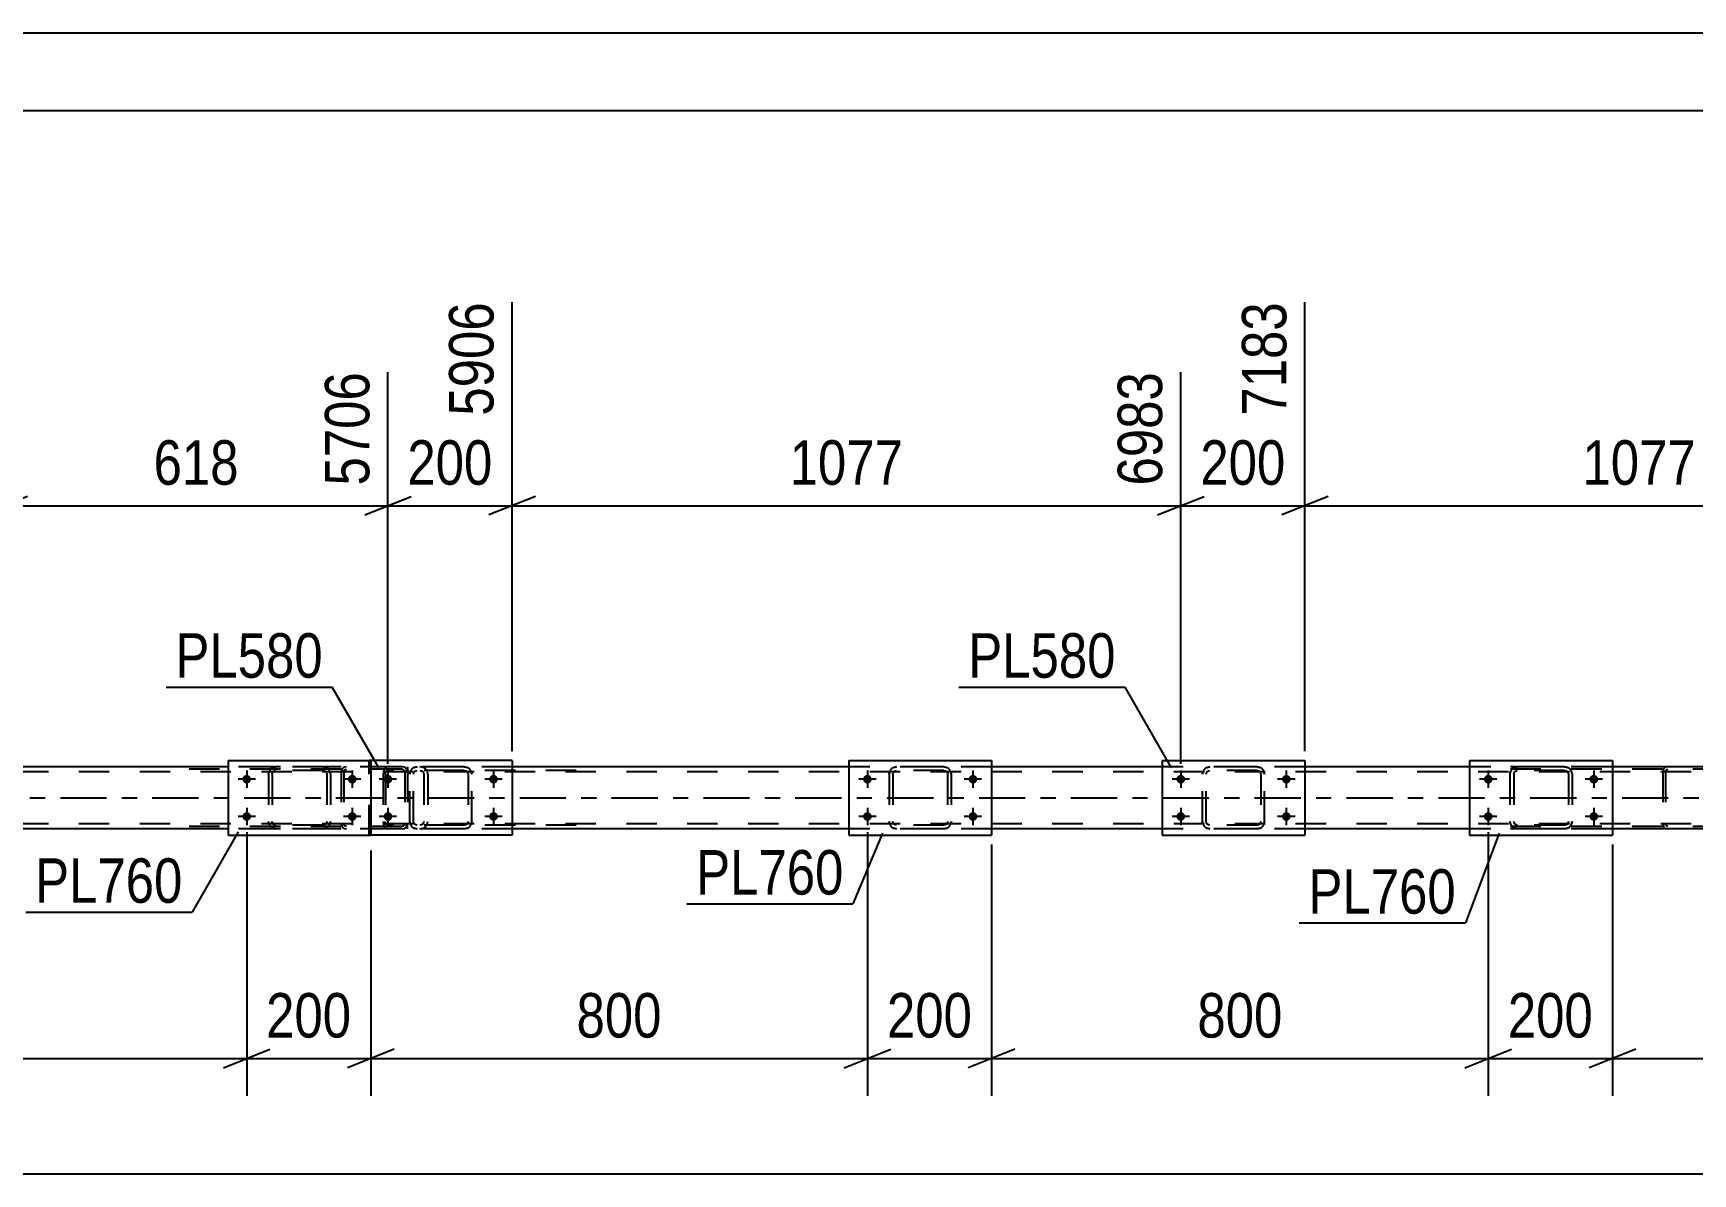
# Model space of a CAD drawing. Header units: millimetres. Extents: x -90 to 751, y -437 to 157.
# Drawn here: x 188.7 to 295.6, y 83.4 to 156.9 of the extents above; entities that cross this region are included whole.
import ezdxf

# ---------------------------------------------------------------- set-up
doc = ezdxf.new("R2010")
doc.units = ezdxf.units.MM
doc.linetypes.add('DXK_LINE_DOT2', pattern=[3.9198, 1.9599, -1.9599])
doc.linetypes.add('DXK_LINE_DOT3', pattern=[5.9187, 2.979, -0.9799, 0.9799, -0.9799])
doc.styles.add('Arial Narrow', font='ARIALN.TTF', dxfattribs={"height": 0.2})

# ---------------------------------------------------------------- blocks, each defined once
blk = doc.blocks.new('Unknown-814553232-1133')
at = {"color": 5, "linetype": 'Continuous'}
for p, q in [((750.81, 156.88), (-90.19, 156.88)), ((745.81, 151.88), (-85.19, 151.88))]:
    blk.add_line(p, q, dxfattribs=at)
blk = doc.blocks.new('Bolt-814553232-3006 - 2911')
at = {"linetype": 'Continuous'}
for points in [[(262.64, 108.55, -1), (262.64, 109.11, -1)], [(269.44, 108.55, -1), (269.44, 109.11, -1)], [(262.64, 106.15, -1), (262.64, 106.71, -1)], [(269.44, 106.15, -1), (269.44, 106.71, -1)]]:
    blk.add_hatch(color=1, dxfattribs=at).paths.add_polyline_path(points)
at = {"color": 1, "linetype": 'Continuous'}
for p, q in [((262.64, 109.39), (262.64, 108.27)), ((269.44, 109.39), (269.44, 108.27)), ((263.2, 108.83), (262.08, 108.83)), ((270, 108.83), (268.88, 108.83)), ((262.64, 106.99), (262.64, 105.87)), ((269.44, 106.99), (269.44, 105.87)), ((263.2, 106.43), (262.08, 106.43)), ((270, 106.43), (268.88, 106.43))]:
    blk.add_line(p, q, dxfattribs=at)
blk = doc.blocks.new('Part-814553232-2961 - 2911')
at = {"color": 7, "linetype": 'DXK_LINE_DOT2'}
for p, q in [((660.06, 109.31), (-16.7, 109.31)), ((219.56, 109.63), (201.26, 109.63)), ((250.45, 109.63), (241.25, 109.63)), ((270.64, 109.63), (261.44, 109.63)), ((290.45, 109.63), (281.25, 109.63)), ((660.06, 105.95), (-16.7, 105.95)), ((219.56, 105.63), (201.26, 105.63)), ((250.45, 105.63), (241.25, 105.63)), ((270.64, 105.63), (261.44, 105.63)), ((290.45, 105.63), (281.25, 105.63))]:
    blk.add_line(p, q, dxfattribs=at)
at = {"color": 2, "linetype": 'Continuous'}
for p, q in [((201.26, 109.63), (186.84, 109.63)), ((241.25, 109.63), (219.56, 109.63)), ((261.44, 109.63), (250.45, 109.63)), ((281.25, 109.63), (270.64, 109.63)), ((312.52, 109.63), (290.45, 109.63)), ((201.26, 105.63), (186.84, 105.63)), ((241.25, 105.63), (219.56, 105.63)), ((261.44, 105.63), (250.45, 105.63)), ((281.25, 105.63), (270.64, 105.63)), ((312.52, 105.63), (290.45, 105.63))]:
    blk.add_line(p, q, dxfattribs=at)
at = {"color": 7, "linetype": 'DXK_LINE_DOT3'}
blk.add_line((-16.7, 107.63), (660.06, 107.63), dxfattribs=at)
blk = doc.blocks.new('Part-814553232-3157 - 2911')
at = {"color": 2, "linetype": 'Continuous'}
for p, q in [((241.25, 110.03), (241.25, 105.23)), ((241.25, 110.03), (250.45, 110.03)), ((250.45, 110.03), (250.45, 105.23)), ((241.25, 105.23), (250.45, 105.23))]:
    blk.add_line(p, q, dxfattribs=at)
blk = doc.blocks.new('Bolt-814553232-2988 - 2911')
at = {"linetype": 'Continuous'}
for points in [[(211.56, 108.55, -1), (211.56, 109.11, -1)], [(218.36, 108.55, -1), (218.36, 109.11, -1)], [(211.56, 106.15, -1), (211.56, 106.71, -1)], [(218.36, 106.15, -1), (218.36, 106.71, -1)]]:
    blk.add_hatch(color=1, dxfattribs=at).paths.add_polyline_path(points)
at = {"color": 1, "linetype": 'Continuous'}
for p, q in [((211.56, 109.39), (211.56, 108.27)), ((218.36, 109.39), (218.36, 108.27)), ((212.12, 108.83), (211, 108.83)), ((218.92, 108.83), (217.8, 108.83)), ((211.56, 106.99), (211.56, 105.87)), ((218.36, 106.99), (218.36, 105.87)), ((212.12, 106.43), (211, 106.43)), ((218.92, 106.43), (217.8, 106.43))]:
    blk.add_line(p, q, dxfattribs=at)
blk = doc.blocks.new('Bolt-814553232-3001 - 2911')
at = {"linetype": 'Continuous'}
for points in [[(202.46, 108.55, -1), (202.46, 109.11, -1)], [(209.26, 108.55, -1), (209.26, 109.11, -1)], [(202.46, 106.15, -1), (202.46, 106.71, -1)], [(209.26, 106.15, -1), (209.26, 106.71, -1)]]:
    blk.add_hatch(color=1, dxfattribs=at).paths.add_polyline_path(points)
at = {"color": 1, "linetype": 'Continuous'}
for p, q in [((202.46, 109.39), (202.46, 108.27)), ((209.26, 109.39), (209.26, 108.27)), ((203.02, 108.83), (201.9, 108.83)), ((209.82, 108.83), (208.7, 108.83)), ((202.46, 106.99), (202.46, 105.87)), ((209.26, 106.99), (209.26, 105.87)), ((203.02, 106.43), (201.9, 106.43)), ((209.82, 106.43), (208.7, 106.43))]:
    blk.add_line(p, q, dxfattribs=at)
blk = doc.blocks.new('Bolt-814553232-3003 - 2911')
at = {"linetype": 'Continuous'}
for points in [[(282.45, 108.55, -1), (282.45, 109.11, -1)], [(289.25, 108.55, -1), (289.25, 109.11, -1)], [(282.45, 106.15, -1), (282.45, 106.71, -1)], [(289.25, 106.15, -1), (289.25, 106.71, -1)]]:
    blk.add_hatch(color=1, dxfattribs=at).paths.add_polyline_path(points)
at = {"color": 1, "linetype": 'Continuous'}
for p, q in [((282.45, 109.39), (282.45, 108.27)), ((289.25, 109.39), (289.25, 108.27)), ((283.01, 108.83), (281.89, 108.83)), ((289.81, 108.83), (288.69, 108.83)), ((282.45, 106.99), (282.45, 105.87)), ((289.25, 106.99), (289.25, 105.87)), ((283.01, 106.43), (281.89, 106.43)), ((289.81, 106.43), (288.69, 106.43))]:
    blk.add_line(p, q, dxfattribs=at)
blk = doc.blocks.new('Bolt-814553232-3005 - 2911')
at = {"linetype": 'Continuous'}
for points in [[(242.45, 108.55, -1), (242.45, 109.11, -1)], [(249.25, 108.55, -1), (249.25, 109.11, -1)], [(242.45, 106.15, -1), (242.45, 106.71, -1)], [(249.25, 106.15, -1), (249.25, 106.71, -1)]]:
    blk.add_hatch(color=1, dxfattribs=at).paths.add_polyline_path(points)
at = {"color": 1, "linetype": 'Continuous'}
for p, q in [((242.45, 109.39), (242.45, 108.27)), ((249.25, 109.39), (249.25, 108.27)), ((243.01, 108.83), (241.89, 108.83)), ((249.81, 108.83), (248.69, 108.83)), ((242.45, 106.99), (242.45, 105.87)), ((249.25, 106.99), (249.25, 105.87)), ((243.01, 106.43), (241.89, 106.43)), ((249.81, 106.43), (248.69, 106.43))]:
    blk.add_line(p, q, dxfattribs=at)
blk = doc.blocks.new('Part-814553232-7426 - 2911')
at = {"color": 7, "linetype": 'DXK_LINE_DOT2'}
for p, q in [((264.04, 109.15), (264.07, 109.33)), ((264.07, 109.33), (264.04, 109.15)), ((264.04, 106.11), (264.04, 109.15)), ((264.28, 109.15), (264.3, 109.24)), ((264.28, 106.11), (264.28, 109.15)), ((264.3, 109.24), (264.35, 109.32)), ((264.33, 109.59), (264.52, 109.63)), ((264.52, 109.63), (264.33, 109.59)), ((264.35, 109.32), (264.43, 109.37)), ((264.43, 109.37), (264.52, 109.39)), ((267.56, 109.63), (264.52, 109.63)), ((267.56, 109.39), (264.52, 109.39)), ((267.56, 109.63), (267.74, 109.59)), ((267.74, 109.59), (267.56, 109.63)), ((267.56, 109.39), (267.65, 109.37)), ((267.65, 109.37), (267.73, 109.32)), ((267.73, 109.32), (267.78, 109.24)), ((267.78, 109.24), (267.8, 109.15)), ((267.8, 109.15), (267.8, 106.11)), ((268, 109.33), (268.04, 109.15)), ((268.04, 109.15), (268, 109.33)), ((268.04, 106.11), (268.04, 109.15)), ((264.07, 105.93), (264.04, 106.11)), ((264.04, 106.11), (264.07, 105.93)), ((264.3, 106.02), (264.28, 106.11)), ((264.35, 105.94), (264.3, 106.02)), ((264.43, 105.89), (264.35, 105.94)), ((264.52, 105.87), (264.43, 105.89)), ((267.56, 105.87), (264.52, 105.87)), ((267.65, 105.89), (267.56, 105.87)), ((267.73, 105.94), (267.65, 105.89)), ((267.78, 106.02), (267.73, 105.94)), ((267.8, 106.11), (267.78, 106.02)), ((268.04, 106.11), (268, 105.93)), ((268, 105.93), (268.04, 106.11)), ((264.52, 105.63), (264.33, 105.67)), ((264.33, 105.67), (264.52, 105.63)), ((267.56, 105.63), (264.52, 105.63)), ((267.74, 105.67), (267.56, 105.63)), ((267.56, 105.63), (267.74, 105.67))]:
    blk.add_line(p, q, dxfattribs=at)
at = {"color": 7, "linetype": 'DXK_LINE_DOT3'}
blk.add_line((266.04, 107.63), (266.04, 107.63), dxfattribs=at)
at = {"color": 7, "linetype": 'DXK_LINE_DOT2'}
for centre, start, end in [((264.52, 109.15), 112.5, 157.5), ((264.52, 109.15), 112.5, 157.5), ((267.56, 109.15), 22.5, 67.5), ((267.56, 109.15), 22.5, 67.5), ((264.52, 106.11), 202.5, 247.5), ((264.52, 106.11), 202.5, 247.5), ((267.56, 106.11), 292.5, 337.5), ((267.56, 106.11), 292.5, 337.5)]:
    blk.add_arc(centre, 0.48, start, end, dxfattribs=at)
blk = doc.blocks.new('Part-814553232-3036 - 2911')
at = {"color": 7, "linetype": 'DXK_LINE_DOT2'}
for p in [(210.36, 105.23), (210.46, 110.03)]:
    blk.add_line(p, (210.36, 110.03), dxfattribs=at)
at = {"color": 2, "linetype": 'Continuous'}
for p, q in [((219.56, 110.03), (210.46, 110.03)), ((219.56, 110.03), (219.56, 105.23)), ((210.36, 105.23), (210.36, 105.23)), ((219.56, 105.23), (210.36, 105.23))]:
    blk.add_line(p, q, dxfattribs=at)
blk = doc.blocks.new('Part-814553232-3037 - 2911')
at = {"color": 7, "linetype": 'DXK_LINE_DOT2'}
for p, q in [((212.96, 109.15), (212.99, 109.33)), ((212.99, 109.33), (212.96, 109.15)), ((212.96, 106.11), (212.96, 109.15)), ((213.2, 109.15), (213.22, 109.24)), ((213.2, 106.11), (213.2, 109.15)), ((213.22, 109.24), (213.27, 109.32)), ((213.25, 109.59), (213.44, 109.63)), ((213.44, 109.63), (213.25, 109.59)), ((213.27, 109.32), (213.35, 109.37)), ((213.35, 109.37), (213.44, 109.39)), ((216.48, 109.63), (213.44, 109.63)), ((216.48, 109.39), (213.44, 109.39)), ((216.48, 109.63), (216.66, 109.59)), ((216.66, 109.59), (216.48, 109.63)), ((216.48, 109.39), (216.57, 109.37)), ((216.57, 109.37), (216.65, 109.32)), ((216.65, 109.32), (216.7, 109.24)), ((216.7, 109.24), (216.72, 109.15)), ((216.72, 109.15), (216.72, 106.11)), ((216.92, 109.33), (216.96, 109.15)), ((216.96, 109.15), (216.92, 109.33)), ((216.96, 106.11), (216.96, 109.15)), ((212.99, 105.93), (212.96, 106.11)), ((212.96, 106.11), (212.99, 105.93)), ((213.22, 106.02), (213.2, 106.11)), ((213.27, 105.94), (213.22, 106.02)), ((213.35, 105.89), (213.27, 105.94)), ((213.44, 105.87), (213.35, 105.89)), ((216.48, 105.87), (213.44, 105.87)), ((216.57, 105.89), (216.48, 105.87)), ((216.65, 105.94), (216.57, 105.89)), ((216.7, 106.02), (216.65, 105.94)), ((216.72, 106.11), (216.7, 106.02)), ((216.96, 106.11), (216.92, 105.93)), ((216.92, 105.93), (216.96, 106.11)), ((213.44, 105.63), (213.25, 105.67)), ((213.25, 105.67), (213.44, 105.63)), ((216.48, 105.63), (213.44, 105.63)), ((216.66, 105.67), (216.48, 105.63)), ((216.48, 105.63), (216.66, 105.67))]:
    blk.add_line(p, q, dxfattribs=at)
at = {"color": 7, "linetype": 'DXK_LINE_DOT3'}
blk.add_line((214.96, 107.63), (214.96, 107.63), dxfattribs=at)
at = {"color": 7, "linetype": 'DXK_LINE_DOT2'}
for centre, start, end in [((213.44, 109.15), 112.5, 157.5), ((213.44, 109.15), 112.5, 157.5), ((216.48, 109.15), 22.5, 67.5), ((216.48, 109.15), 22.5, 67.5), ((213.44, 106.11), 202.5, 247.5), ((213.44, 106.11), 202.5, 247.5), ((216.48, 106.11), 292.5, 337.5), ((216.48, 106.11), 292.5, 337.5)]:
    blk.add_arc(centre, 0.48, start, end, dxfattribs=at)
blk = doc.blocks.new('Part-814553232-3085 - 2911')
at = {"color": 7, "linetype": 'DXK_LINE_DOT2'}
for p, q in [((283.85, 109.15), (283.89, 109.33)), ((283.89, 109.33), (283.85, 109.15)), ((283.85, 109.15), (283.85, 106.11)), ((284.09, 109.15), (284.11, 109.24)), ((284.09, 109.15), (284.09, 106.11)), ((284.11, 109.24), (284.16, 109.32)), ((284.15, 109.59), (284.33, 109.63)), ((284.33, 109.63), (284.15, 109.59)), ((284.16, 109.32), (284.24, 109.37)), ((284.24, 109.37), (284.33, 109.39)), ((287.37, 109.63), (284.33, 109.63)), ((287.37, 109.39), (284.33, 109.39)), ((287.37, 109.63), (287.56, 109.59)), ((287.56, 109.59), (287.37, 109.63)), ((287.37, 109.39), (287.47, 109.37)), ((287.47, 109.37), (287.54, 109.32)), ((287.54, 109.32), (287.6, 109.24)), ((287.6, 109.24), (287.61, 109.15)), ((287.61, 109.15), (287.61, 106.11)), ((287.82, 109.33), (287.85, 109.15)), ((287.85, 109.15), (287.82, 109.33)), ((287.85, 109.15), (287.85, 106.11)), ((283.89, 105.93), (283.85, 106.11)), ((283.85, 106.11), (283.89, 105.93)), ((284.11, 106.02), (284.09, 106.11)), ((284.16, 105.94), (284.11, 106.02)), ((284.24, 105.89), (284.16, 105.94)), ((284.33, 105.87), (284.24, 105.89)), ((287.37, 105.87), (284.33, 105.87)), ((287.47, 105.89), (287.37, 105.87)), ((287.54, 105.94), (287.47, 105.89)), ((287.6, 106.02), (287.54, 105.94)), ((287.61, 106.11), (287.6, 106.02)), ((287.85, 106.11), (287.82, 105.93)), ((287.82, 105.93), (287.85, 106.11)), ((284.33, 105.63), (284.15, 105.67)), ((284.15, 105.67), (284.33, 105.63)), ((287.37, 105.63), (284.33, 105.63)), ((287.56, 105.67), (287.37, 105.63)), ((287.37, 105.63), (287.56, 105.67))]:
    blk.add_line(p, q, dxfattribs=at)
at = {"color": 7, "linetype": 'DXK_LINE_DOT3'}
blk.add_line((285.85, 107.63), (285.85, 107.63), dxfattribs=at)
at = {"color": 7, "linetype": 'DXK_LINE_DOT2'}
for centre, start, end in [((284.33, 109.15), 112.5, 157.5), ((284.33, 109.15), 112.5, 157.5), ((287.37, 109.15), 22.5, 67.5), ((287.37, 109.15), 22.5, 67.5), ((284.33, 106.11), 202.5, 247.5), ((284.33, 106.11), 202.5, 247.5), ((287.37, 106.11), 292.5, 337.5), ((287.37, 106.11), 292.5, 337.5)]:
    blk.add_arc(centre, 0.48, start, end, dxfattribs=at)
blk = doc.blocks.new('Part-814553232-3090 - 2911')
at = {"color": 2, "linetype": 'Continuous'}
for p, q in [((261.44, 110.03), (261.44, 105.23)), ((261.44, 110.03), (270.64, 110.03)), ((270.64, 110.03), (270.64, 105.23)), ((261.44, 105.23), (270.64, 105.23))]:
    blk.add_line(p, q, dxfattribs=at)
blk = doc.blocks.new('Part-814553232-3091 - 2911')
at = {"color": 7, "linetype": 'DXK_LINE_DOT2'}
for p, q in [((243.85, 109.15), (243.89, 109.33)), ((243.89, 109.33), (243.85, 109.15)), ((243.85, 109.15), (243.85, 106.11)), ((244.09, 109.15), (244.11, 109.24)), ((244.09, 109.15), (244.09, 106.11)), ((244.11, 109.24), (244.16, 109.32)), ((244.15, 109.59), (244.33, 109.63)), ((244.33, 109.63), (244.15, 109.59)), ((244.16, 109.32), (244.24, 109.37)), ((244.24, 109.37), (244.33, 109.39)), ((247.37, 109.63), (244.33, 109.63)), ((247.37, 109.39), (244.33, 109.39)), ((247.37, 109.63), (247.56, 109.59)), ((247.56, 109.59), (247.37, 109.63)), ((247.37, 109.39), (247.47, 109.37)), ((247.47, 109.37), (247.54, 109.32)), ((247.54, 109.32), (247.6, 109.24)), ((247.6, 109.24), (247.61, 109.15)), ((247.61, 109.15), (247.61, 106.11)), ((247.82, 109.33), (247.85, 109.15)), ((247.85, 109.15), (247.82, 109.33)), ((247.85, 109.15), (247.85, 106.11)), ((243.89, 105.93), (243.85, 106.11)), ((243.85, 106.11), (243.89, 105.93)), ((244.11, 106.02), (244.09, 106.11)), ((244.16, 105.94), (244.11, 106.02)), ((244.24, 105.89), (244.16, 105.94)), ((244.33, 105.87), (244.24, 105.89)), ((247.37, 105.87), (244.33, 105.87)), ((247.47, 105.89), (247.37, 105.87)), ((247.54, 105.94), (247.47, 105.89)), ((247.6, 106.02), (247.54, 105.94)), ((247.61, 106.11), (247.6, 106.02)), ((247.85, 106.11), (247.82, 105.93)), ((247.82, 105.93), (247.85, 106.11)), ((244.33, 105.63), (244.15, 105.67)), ((244.15, 105.67), (244.33, 105.63)), ((247.37, 105.63), (244.33, 105.63)), ((247.56, 105.67), (247.37, 105.63)), ((247.37, 105.63), (247.56, 105.67))]:
    blk.add_line(p, q, dxfattribs=at)
at = {"color": 7, "linetype": 'DXK_LINE_DOT3'}
blk.add_line((245.85, 107.63), (245.85, 107.63), dxfattribs=at)
at = {"color": 7, "linetype": 'DXK_LINE_DOT2'}
for centre, start, end in [((244.33, 109.15), 112.5, 157.5), ((244.33, 109.15), 112.5, 157.5), ((247.37, 109.15), 22.5, 67.5), ((247.37, 109.15), 22.5, 67.5), ((244.33, 106.11), 202.5, 247.5), ((244.33, 106.11), 202.5, 247.5), ((247.37, 106.11), 292.5, 337.5), ((247.37, 106.11), 292.5, 337.5)]:
    blk.add_arc(centre, 0.48, start, end, dxfattribs=at)
blk = doc.blocks.new('Part-814553232-3109 - 2911')
at = {"color": 7, "linetype": 'DXK_LINE_DOT2'}
for p, q in [((211.28, 109.33), (211.26, 109.15)), ((211.26, 109.15), (211.26, 106.11)), ((211.34, 109.49), (211.28, 109.33)), ((211.43, 109.59), (211.34, 109.49)), ((211.4, 109.15), (211.41, 109.24)), ((211.4, 109.15), (211.4, 106.11)), ((211.41, 109.24), (211.44, 109.32)), ((211.53, 109.63), (211.43, 109.59)), ((211.44, 109.32), (211.48, 109.37)), ((211.48, 109.37), (211.53, 109.39)), ((223.69, 109.63), (211.53, 109.63)), ((223.69, 109.39), (211.53, 109.39)), ((212.81, 109.63), (212.81, 109.39)), ((213.82, 109.59), (213.62, 109.63)), ((213.62, 109.39), (213.72, 109.37)), ((213.72, 109.37), (213.8, 109.32)), ((213.8, 109.32), (213.86, 109.24)), ((213.86, 109.24), (213.88, 109.15)), ((213.88, 109.15), (213.88, 106.11)), ((214.1, 109.29), (214.09, 109.33)), ((214.13, 109.15), (214.1, 109.29)), ((214.13, 109.15), (214.13, 106.11)), ((211.26, 106.11), (211.28, 105.93)), ((211.28, 105.93), (211.34, 105.77)), ((211.41, 106.02), (211.4, 106.11)), ((211.44, 105.94), (211.41, 106.02)), ((211.48, 105.89), (211.44, 105.94)), ((211.53, 105.87), (211.48, 105.89)), ((223.69, 105.87), (211.53, 105.87)), ((212.81, 105.63), (212.81, 105.87)), ((213.72, 105.89), (213.62, 105.87)), ((213.8, 105.94), (213.72, 105.89)), ((213.86, 106.02), (213.8, 105.94)), ((213.88, 106.11), (213.86, 106.02)), ((214.09, 105.93), (214.11, 106.03)), ((214.11, 106.03), (214.13, 106.11)), ((211.34, 105.77), (211.43, 105.67)), ((211.43, 105.67), (211.53, 105.63)), ((223.69, 105.63), (211.53, 105.63)), ((213.62, 105.63), (213.82, 105.67))]:
    blk.add_line(p, q, dxfattribs=at)
for centre, start, end in [((213.64, 109.14), 23.8494, 68.8059), ((213.64, 106.13), 291.1941, 336.1506)]:
    blk.add_arc(centre, 0.492, start, end, dxfattribs=at)
blk = doc.blocks.new('Part-814553232-3122 - 2911')
at = {"color": 7, "linetype": 'DXK_LINE_DOT2'}
for p, q in [((297.6, 109.63), (282.27, 109.63)), ((297.6, 109.47), (282.27, 109.47)), ((293.71, 109.43), (293.69, 109.31)), ((293.69, 109.31), (293.69, 105.95)), ((293.86, 109.31), (293.87, 109.37)), ((293.86, 109.31), (293.86, 105.95)), ((293.87, 109.37), (293.91, 109.42)), ((294.03, 109.63), (293.9, 109.61)), ((293.91, 109.42), (293.96, 109.46)), ((293.96, 109.46), (294.03, 109.47)), ((297.73, 109.61), (297.6, 109.63)), ((297.6, 109.47), (297.67, 109.46)), ((297.67, 109.46), (297.69, 109.44)), ((297.69, 109.44), (297.72, 109.42)), ((297.72, 109.42), (297.76, 109.37)), ((297.76, 109.37), (297.77, 109.31)), ((297.77, 109.31), (297.77, 105.95)), ((297.94, 109.31), (297.92, 109.43)), ((297.94, 109.31), (297.94, 105.95)), ((293.69, 105.95), (293.71, 105.83)), ((293.87, 105.89), (293.86, 105.95)), ((293.91, 105.84), (293.87, 105.89)), ((297.76, 105.89), (297.72, 105.84)), ((297.77, 105.95), (297.76, 105.89)), ((297.92, 105.83), (297.94, 105.95)), ((297.6, 105.79), (282.27, 105.79)), ((297.6, 105.63), (282.27, 105.63)), ((293.9, 105.66), (294.03, 105.63)), ((293.96, 105.8), (293.91, 105.84)), ((294.03, 105.79), (293.96, 105.8)), ((297.6, 105.79), (297.67, 105.8)), ((297.6, 105.63), (297.73, 105.66)), ((297.67, 105.8), (297.69, 105.82)), ((297.69, 105.82), (297.72, 105.84))]:
    blk.add_line(p, q, dxfattribs=at)
for centre, start, end in [((294.01, 109.3), 110.7583, 155.68), ((297.62, 109.3), 24.32, 69.2417), ((294.01, 105.96), 204.32, 249.2417)]:
    blk.add_arc(centre, 0.331, start, end, dxfattribs=at)
blk = doc.blocks.new('Part-814553232-3123 - 2911')
at = {"color": 7, "linetype": 'DXK_LINE_DOT2'}
for p, q in [((212.47, 109.63), (197.14, 109.63)), ((212.47, 109.47), (197.14, 109.47)), ((208.58, 109.43), (208.55, 109.31)), ((208.55, 109.31), (208.55, 105.95)), ((208.72, 109.31), (208.74, 109.37)), ((208.72, 109.31), (208.72, 105.95)), ((208.74, 109.37), (208.77, 109.42)), ((208.89, 109.63), (208.76, 109.61)), ((208.77, 109.42), (208.83, 109.46)), ((208.83, 109.46), (208.89, 109.47)), ((212.6, 109.61), (212.47, 109.63)), ((212.47, 109.47), (212.53, 109.46)), ((212.53, 109.46), (212.59, 109.42)), ((212.59, 109.42), (212.63, 109.37)), ((212.63, 109.37), (212.64, 109.31)), ((212.64, 109.31), (212.64, 105.95)), ((212.81, 109.31), (212.78, 109.43)), ((212.81, 109.31), (212.81, 105.95)), ((208.55, 105.95), (208.58, 105.83)), ((208.74, 105.89), (208.72, 105.95)), ((208.77, 105.84), (208.74, 105.89)), ((212.63, 105.89), (212.59, 105.84)), ((212.64, 105.95), (212.63, 105.89)), ((212.78, 105.83), (212.81, 105.95)), ((212.47, 105.79), (197.14, 105.79)), ((212.47, 105.63), (197.14, 105.63)), ((208.76, 105.66), (208.89, 105.63)), ((208.83, 105.8), (208.77, 105.84)), ((208.89, 105.79), (208.83, 105.8)), ((212.53, 105.8), (212.47, 105.79)), ((212.47, 105.63), (212.6, 105.66)), ((212.59, 105.84), (212.53, 105.8))]:
    blk.add_line(p, q, dxfattribs=at)
for centre, start, end in [((208.88, 109.3), 110.7583, 155.68), ((212.48, 109.3), 24.32, 69.2417), ((208.88, 105.96), 204.32, 249.2417), ((212.48, 105.96), 290.7583, 335.68)]:
    blk.add_arc(centre, 0.331, start, end, dxfattribs=at)
blk = doc.blocks.new('Part-814553232-3156 - 2911')
at = {"color": 2, "linetype": 'Continuous'}
for p, q in [((201.26, 110.03), (201.26, 105.23)), ((201.26, 110.03), (210.46, 110.03)), ((210.46, 110.03), (210.46, 105.23)), ((201.26, 105.23), (210.46, 105.23))]:
    blk.add_line(p, q, dxfattribs=at)
blk = doc.blocks.new('Part-814553232-3162 - 2911')
at = {"color": 2, "linetype": 'Continuous'}
for p, q in [((281.25, 110.03), (281.25, 105.23)), ((281.25, 110.03), (290.45, 110.03)), ((290.45, 110.03), (290.45, 105.23)), ((281.25, 105.23), (290.45, 105.23))]:
    blk.add_line(p, q, dxfattribs=at)
blk = doc.blocks.new('Part-814553232-7432 - 2911')
at = {"color": 7, "linetype": 'DXK_LINE_DOT2'}
for p, q in [((203.86, 109.15), (203.89, 109.33)), ((203.89, 109.33), (203.86, 109.15)), ((203.86, 109.15), (203.86, 106.11)), ((204.1, 109.15), (204.11, 109.24)), ((204.1, 109.15), (204.1, 106.11)), ((204.11, 109.24), (204.17, 109.32)), ((204.15, 109.59), (204.34, 109.63)), ((204.34, 109.63), (204.15, 109.59)), ((204.17, 109.32), (204.24, 109.37)), ((204.24, 109.37), (204.34, 109.39)), ((207.38, 109.63), (204.34, 109.63)), ((207.38, 109.39), (204.34, 109.39)), ((207.38, 109.63), (207.56, 109.59)), ((207.56, 109.59), (207.38, 109.63)), ((207.38, 109.39), (207.47, 109.37)), ((207.47, 109.37), (207.55, 109.32)), ((207.55, 109.32), (207.6, 109.24)), ((207.6, 109.24), (207.62, 109.15)), ((207.62, 109.15), (207.62, 106.11)), ((207.82, 109.33), (207.86, 109.15)), ((207.86, 109.15), (207.82, 109.33)), ((207.86, 109.15), (207.86, 106.11)), ((203.89, 105.93), (203.86, 106.11)), ((203.86, 106.11), (203.89, 105.93)), ((204.11, 106.02), (204.1, 106.11)), ((204.17, 105.94), (204.11, 106.02)), ((204.24, 105.89), (204.17, 105.94)), ((204.34, 105.87), (204.24, 105.89)), ((207.38, 105.87), (204.34, 105.87)), ((207.47, 105.89), (207.38, 105.87)), ((207.55, 105.94), (207.47, 105.89)), ((207.6, 106.02), (207.55, 105.94)), ((207.62, 106.11), (207.6, 106.02)), ((207.86, 106.11), (207.82, 105.93)), ((207.82, 105.93), (207.86, 106.11)), ((204.34, 105.63), (204.15, 105.67)), ((204.15, 105.67), (204.34, 105.63)), ((207.38, 105.63), (204.34, 105.63)), ((207.56, 105.67), (207.38, 105.63)), ((207.38, 105.63), (207.56, 105.67))]:
    blk.add_line(p, q, dxfattribs=at)
at = {"color": 7, "linetype": 'DXK_LINE_DOT3'}
blk.add_line((205.86, 107.63), (205.86, 107.63), dxfattribs=at)
at = {"color": 7, "linetype": 'DXK_LINE_DOT2'}
for centre, start, end in [((204.34, 109.15), 112.5, 157.5), ((204.34, 109.15), 112.5, 157.5), ((207.38, 109.15), 22.5, 67.5), ((207.38, 109.15), 22.5, 67.5), ((204.34, 106.11), 202.5, 247.5), ((204.34, 106.11), 202.5, 247.5), ((207.38, 106.11), 292.5, 337.5), ((207.38, 106.11), 292.5, 337.5)]:
    blk.add_arc(centre, 0.48, start, end, dxfattribs=at)
blk = doc.blocks.new('StraightDimension-814553232-25102 - 2911')
at = {"color": 7, "linetype": 'Continuous'}
for p, q in [((282.45, 105.43), (282.45, 88.44)), ((290.45, 104.63), (290.45, 88.44)), ((280.95, 90.24), (283.95, 91.44)), ((291.95, 91.44), (288.95, 90.24)), ((282.45, 90.84), (290.45, 90.84))]:
    blk.add_line(p, q, dxfattribs=at)
at = {"color": 0}
blk.add_wipeout([(289.8, 91.59), (289.8, 95.79), (283.11, 95.79), (283.11, 91.59)], dxfattribs=at)
at = {"color": 3, "style": 'Arial Narrow'}
blk.add_text('200', height=2.863, dxfattribs=at).set_placement((283.71, 92.19))
blk = doc.blocks.new('StraightDimension-814553232-24649 - 2911')
at = {"color": 7, "linetype": 'Continuous'}
for p, q in [((270.64, 110.63), (270.64, 139.56)), ((313.72, 109.83), (313.72, 135.06)), ((272.14, 127.05), (269.14, 125.85)), ((270.64, 126.45), (313.72, 126.45)), ((312.22, 125.85), (315.22, 127.05))]:
    blk.add_line(p, q, dxfattribs=at)
at = {"color": 0}
blk.add_wipeout([(296.43, 127.2), (296.43, 131.4), (287.92, 131.4), (287.92, 127.2)], dxfattribs=at)
at = {"color": 3, "style": 'Arial Narrow'}
blk.add_text('1077', height=2.863, dxfattribs=at).set_placement((288.52, 127.8))
at = {"color": 0, "linetype": 'Continuous'}
blk.add_wipeout([(313.12, 135.66), (308.92, 135.66), (308.92, 127.15), (313.12, 127.15)], dxfattribs=at)
at = {"color": 3, "linetype": 'Continuous', "style": 'Arial Narrow'}
blk.add_text('8260', height=2.863, rotation=90.0002, dxfattribs=at).set_placement((312.52, 127.75))
blk = doc.blocks.new('StraightDimension-814553232-24651 - 2911')
at = {"color": 7, "linetype": 'Continuous'}
for p, q in [((219.56, 110.63), (219.56, 139.56)), ((262.64, 109.83), (262.64, 135.06)), ((221.06, 127.05), (218.06, 125.85)), ((219.56, 126.45), (262.64, 126.45)), ((261.14, 125.85), (264.14, 127.05))]:
    blk.add_line(p, q, dxfattribs=at)
at = {"color": 0}
blk.add_wipeout([(245.35, 127.2), (245.35, 131.4), (236.84, 131.4), (236.84, 127.2)], dxfattribs=at)
at = {"color": 3, "style": 'Arial Narrow'}
blk.add_text('1077', height=2.863, dxfattribs=at).set_placement((237.44, 127.8))
at = {"color": 0, "linetype": 'Continuous'}
blk.add_wipeout([(262.04, 135.66), (257.84, 135.66), (257.84, 127.15), (262.04, 127.15)], dxfattribs=at)
at = {"color": 3, "linetype": 'Continuous', "style": 'Arial Narrow'}
blk.add_text('6983', height=2.863, rotation=90.0002, dxfattribs=at).set_placement((261.44, 127.75))
blk = doc.blocks.new('StraightDimension-814553232-25105 - 2911')
at = {"color": 7, "linetype": 'Continuous'}
for p, q in [((242.45, 105.43), (242.45, 88.44)), ((210.46, 104.23), (210.46, 88.44)), ((211.96, 91.44), (208.96, 90.24)), ((240.95, 90.24), (243.95, 91.44)), ((210.46, 90.84), (242.45, 90.84))]:
    blk.add_line(p, q, dxfattribs=at)
at = {"color": 0}
blk.add_wipeout([(229.8, 91.59), (229.8, 95.79), (223.11, 95.79), (223.11, 91.59)], dxfattribs=at)
at = {"color": 3, "style": 'Arial Narrow'}
blk.add_text('800', height=2.863, dxfattribs=at).set_placement((223.71, 92.19))
blk = doc.blocks.new('StraightDimension-814553232-7921 - 2911')
at = {"color": 7, "linetype": 'Continuous'}
blk.add_line((-16.7, 83.41), (698.69, 83.41), dxfattribs=at)
blk = doc.blocks.new('StraightDimension-814553232-24650 - 2911')
at = {"color": 7, "linetype": 'Continuous'}
for p, q in [((270.64, 110.63), (270.64, 139.56)), ((262.64, 109.83), (262.64, 135.06)), ((261.14, 125.85), (264.14, 127.05)), ((262.64, 126.45), (270.64, 126.45)), ((272.14, 127.05), (269.14, 125.85))]:
    blk.add_line(p, q, dxfattribs=at)
at = {"color": 0}
blk.add_wipeout([(269.98, 127.2), (269.98, 131.4), (263.3, 131.4), (263.3, 127.2)], dxfattribs=at)
at = {"color": 3, "style": 'Arial Narrow'}
blk.add_text('200', height=2.863, dxfattribs=at).set_placement((263.9, 127.8))
at = {"color": 0, "linetype": 'Continuous'}
blk.add_wipeout([(270.04, 140.16), (265.84, 140.16), (265.84, 131.65), (270.04, 131.65)], dxfattribs=at)
at = {"color": 3, "linetype": 'Continuous', "style": 'Arial Narrow'}
blk.add_text('7183', height=2.863, rotation=90.0002, dxfattribs=at).set_placement((269.44, 132.25))
blk = doc.blocks.new('StraightDimension-814553232-24652 - 2911')
at = {"color": 7, "linetype": 'Continuous'}
for p, q in [((219.56, 110.63), (219.56, 139.56)), ((211.56, 109.83), (211.56, 135.06)), ((210.06, 125.85), (213.06, 127.05)), ((211.56, 126.45), (219.56, 126.45)), ((221.06, 127.05), (218.06, 125.85))]:
    blk.add_line(p, q, dxfattribs=at)
at = {"color": 0}
blk.add_wipeout([(218.9, 127.2), (218.9, 131.4), (212.21, 131.4), (212.21, 127.2)], dxfattribs=at)
at = {"color": 3, "style": 'Arial Narrow'}
blk.add_text('200', height=2.863, dxfattribs=at).set_placement((212.81, 127.8))
at = {"color": 0, "linetype": 'Continuous'}
blk.add_wipeout([(218.96, 140.16), (214.76, 140.16), (214.76, 131.65), (218.96, 131.65)], dxfattribs=at)
at = {"color": 3, "linetype": 'Continuous', "style": 'Arial Narrow'}
blk.add_text('5906', height=2.863, rotation=90.0002, dxfattribs=at).set_placement((218.36, 132.25))
blk = doc.blocks.new('StraightDimension-814553232-24653 - 2911')
at = {"color": 7, "linetype": 'Continuous'}
for p, q in [((186.84, 110.63), (186.84, 139.56)), ((211.56, 109.83), (211.56, 135.06)), ((188.34, 127.05), (185.34, 125.85)), ((186.84, 126.45), (211.56, 126.45)), ((210.06, 125.85), (213.06, 127.05))]:
    blk.add_line(p, q, dxfattribs=at)
at = {"color": 0}
blk.add_wipeout([(202.54, 127.2), (202.54, 131.4), (195.86, 131.4), (195.86, 127.2)], dxfattribs=at)
at = {"color": 3, "style": 'Arial Narrow'}
blk.add_text('618', height=2.863, dxfattribs=at).set_placement((196.46, 127.8))
at = {"color": 0, "linetype": 'Continuous'}
blk.add_wipeout([(210.96, 135.66), (206.76, 135.66), (206.76, 127.15), (210.96, 127.15)], dxfattribs=at)
at = {"color": 3, "linetype": 'Continuous', "style": 'Arial Narrow'}
blk.add_text('5706', height=2.863, rotation=90.0002, dxfattribs=at).set_placement((210.36, 127.75))
blk = doc.blocks.new('StraightDimension-814553232-25101 - 2911')
at = {"color": 7, "linetype": 'Continuous'}
for p, q in [((322.51, 105.43), (322.51, 88.44)), ((290.45, 104.63), (290.45, 88.44)), ((291.95, 91.44), (288.95, 90.24)), ((321.01, 90.24), (324.01, 91.44)), ((290.45, 90.84), (322.51, 90.84))]:
    blk.add_line(p, q, dxfattribs=at)
at = {"color": 0}
blk.add_wipeout([(309.82, 91.59), (309.82, 95.79), (303.14, 95.79), (303.14, 91.59)], dxfattribs=at)
at = {"color": 3, "style": 'Arial Narrow'}
blk.add_text('801', height=2.863, dxfattribs=at).set_placement((303.74, 92.19))
blk = doc.blocks.new('StraightDimension-814553232-25103 - 2911')
at = {"color": 7, "linetype": 'Continuous'}
for p, q in [((282.45, 105.43), (282.45, 88.44)), ((250.45, 104.63), (250.45, 88.44)), ((251.95, 91.44), (248.95, 90.24)), ((280.95, 90.24), (283.95, 91.44)), ((250.45, 90.84), (282.45, 90.84))]:
    blk.add_line(p, q, dxfattribs=at)
at = {"color": 0}
blk.add_wipeout([(269.8, 91.59), (269.8, 95.79), (263.11, 95.79), (263.11, 91.59)], dxfattribs=at)
at = {"color": 3, "style": 'Arial Narrow'}
blk.add_text('800', height=2.863, dxfattribs=at).set_placement((263.71, 92.19))
blk = doc.blocks.new('StraightDimension-814553232-25104 - 2911')
at = {"color": 7, "linetype": 'Continuous'}
for p, q in [((242.45, 105.43), (242.45, 88.44)), ((250.45, 104.63), (250.45, 88.44)), ((240.95, 90.24), (243.95, 91.44)), ((251.95, 91.44), (248.95, 90.24)), ((242.45, 90.84), (250.45, 90.84))]:
    blk.add_line(p, q, dxfattribs=at)
at = {"color": 0}
blk.add_wipeout([(249.8, 91.59), (249.8, 95.79), (243.11, 95.79), (243.11, 91.59)], dxfattribs=at)
at = {"color": 3, "style": 'Arial Narrow'}
blk.add_text('200', height=2.863, dxfattribs=at).set_placement((243.71, 92.19))
blk = doc.blocks.new('StraightDimension-814553232-25106 - 2911')
at = {"color": 7, "linetype": 'Continuous'}
for p, q in [((202.46, 105.43), (202.46, 88.44)), ((210.46, 104.23), (210.46, 88.44)), ((200.96, 90.24), (203.96, 91.44)), ((211.96, 91.44), (208.96, 90.24)), ((202.46, 90.84), (210.46, 90.84))]:
    blk.add_line(p, q, dxfattribs=at)
at = {"color": 0}
blk.add_wipeout([(209.8, 91.59), (209.8, 95.79), (203.11, 95.79), (203.11, 91.59)], dxfattribs=at)
at = {"color": 3, "style": 'Arial Narrow'}
blk.add_text('200', height=2.863, dxfattribs=at).set_placement((203.71, 92.19))
blk = doc.blocks.new('StraightDimension-814553232-25107 - 2911')
at = {"color": 7, "linetype": 'Continuous'}
for p, q in [((202.46, 105.43), (202.46, 88.44)), ((130.46, 104.63), (130.46, 88.44)), ((131.96, 91.44), (128.96, 90.24)), ((200.96, 90.24), (203.96, 91.44)), ((130.46, 90.84), (202.46, 90.84))]:
    blk.add_line(p, q, dxfattribs=at)
at = {"color": 0}
blk.add_wipeout([(170.71, 91.59), (170.71, 95.79), (162.2, 95.79), (162.2, 91.59)], dxfattribs=at)
at = {"color": 3, "style": 'Arial Narrow'}
blk.add_text('1800', height=2.863, dxfattribs=at).set_placement((162.8, 92.19))
blk = doc.blocks.new('Mark-814553232-3032 - 2911')
at = {"color": 30, "linetype": 'Continuous'}
for p in [(197.27, 114.77), (210.97, 109.57)]:
    blk.add_line(p, (207.97, 114.77), dxfattribs=at)
at = {"color": 0}
blk.add_wipeout([(207.37, 115.37), (207.37, 118.37), (197.87, 118.37), (197.87, 115.37)], dxfattribs=at)
blk.add_wipeout([(207.37, 115.37), (207.37, 118.37), (197.87, 118.37), (197.87, 115.37)], dxfattribs=at)
at = {"color": 3, "style": 'Arial Narrow'}
blk.add_text('PL580', height=2.863, dxfattribs=at).set_placement((197.87, 115.37))
blk = doc.blocks.new('Mark-814553232-3086 - 2911')
at = {"color": 30, "linetype": 'Continuous'}
for p in [(248.35, 114.77), (262.05, 109.57)]:
    blk.add_line(p, (259.05, 114.77), dxfattribs=at)
at = {"color": 0}
blk.add_wipeout([(258.45, 115.37), (258.45, 118.37), (248.95, 118.37), (248.95, 115.37)], dxfattribs=at)
blk.add_wipeout([(258.45, 115.37), (258.45, 118.37), (248.95, 118.37), (248.95, 115.37)], dxfattribs=at)
at = {"color": 3, "style": 'Arial Narrow'}
blk.add_text('PL580', height=2.863, dxfattribs=at).set_placement((248.95, 115.37))
blk = doc.blocks.new('Mark-814553232-3158 - 2911')
at = {"color": 30, "linetype": 'Continuous'}
for p in [(283.15, 105.36), (270.27, 99.57)]:
    blk.add_line(p, (280.98, 99.57), dxfattribs=at)
at = {"color": 0}
blk.add_wipeout([(280.38, 100.17), (280.38, 103.17), (270.87, 103.17), (270.87, 100.17)], dxfattribs=at)
blk.add_wipeout([(280.38, 100.17), (280.38, 103.17), (270.87, 103.17), (270.87, 100.17)], dxfattribs=at)
at = {"color": 3, "style": 'Arial Narrow'}
blk.add_text('PL760', height=2.863, dxfattribs=at).set_placement((270.87, 100.17))
blk = doc.blocks.new('Mark-814553232-21531 - 2911')
at = {"color": 30, "linetype": 'Continuous'}
for p in [(243.43, 105.36), (230.82, 100.8)]:
    blk.add_line(p, (241.52, 100.8), dxfattribs=at)
at = {"color": 0}
blk.add_wipeout([(240.92, 101.4), (240.92, 104.4), (231.42, 104.4), (231.42, 101.4)], dxfattribs=at)
blk.add_wipeout([(240.92, 101.4), (240.92, 104.4), (231.42, 104.4), (231.42, 101.4)], dxfattribs=at)
at = {"color": 3, "style": 'Arial Narrow'}
blk.add_text('PL760', height=2.863, dxfattribs=at).set_placement((231.42, 101.4))
blk = doc.blocks.new('Mark-814553232-23818 - 2911')
at = {"color": 30, "linetype": 'Continuous'}
for p in [(201.91, 105.44), (188.23, 100.27)]:
    blk.add_line(p, (198.94, 100.27), dxfattribs=at)
at = {"color": 0}
blk.add_wipeout([(198.34, 100.87), (198.34, 103.87), (188.83, 103.87), (188.83, 100.87)], dxfattribs=at)
blk.add_wipeout([(198.34, 100.87), (198.34, 103.87), (188.83, 103.87), (188.83, 100.87)], dxfattribs=at)
at = {"color": 3, "style": 'Arial Narrow'}
blk.add_text('PL760', height=2.863, dxfattribs=at).set_placement((188.83, 100.87))

msp = doc.modelspace()

# ---------------------------------------------------------------- block references
for name in ['Unknown-814553232-1133', 'Part-814553232-2961 - 2911', 'Part-814553232-3123 - 2911', 'Part-814553232-3156 - 2911', 'Bolt-814553232-3001 - 2911', 'Part-814553232-7432 - 2911', 'Part-814553232-3036 - 2911', 'Bolt-814553232-2988 - 2911', 'Part-814553232-3109 - 2911', 'Part-814553232-3037 - 2911', 'Part-814553232-3157 - 2911', 'Bolt-814553232-3005 - 2911', 'Part-814553232-3091 - 2911', 'Part-814553232-3090 - 2911', 'Bolt-814553232-3006 - 2911', 'Part-814553232-7426 - 2911', 'Part-814553232-3162 - 2911', 'Bolt-814553232-3003 - 2911', 'Part-814553232-3122 - 2911', 'Part-814553232-3085 - 2911']:
    msp.add_blockref(name, (0, 0))

# ---------------------------------------------------------------- next in the draw order: block references
for name in ['StraightDimension-814553232-24651 - 2911', 'StraightDimension-814553232-24649 - 2911', 'StraightDimension-814553232-25105 - 2911', 'StraightDimension-814553232-25102 - 2911']:
    msp.add_blockref(name, (0, 0))

# ---------------------------------------------------------------- next in the draw order: block references
for name in ['StraightDimension-814553232-24652 - 2911', 'StraightDimension-814553232-24650 - 2911', 'StraightDimension-814553232-7921 - 2911']:
    msp.add_blockref(name, (0, 0))

# ---------------------------------------------------------------- next in the draw order: block references
for name in ['StraightDimension-814553232-24653 - 2911', 'Mark-814553232-3086 - 2911', 'StraightDimension-814553232-25106 - 2911', 'StraightDimension-814553232-25103 - 2911', 'StraightDimension-814553232-25101 - 2911']:
    msp.add_blockref(name, (0, 0))

# ---------------------------------------------------------------- next in the draw order: block references
for name in ['Mark-814553232-3032 - 2911', 'StraightDimension-814553232-25107 - 2911', 'StraightDimension-814553232-25104 - 2911', 'Mark-814553232-3158 - 2911']:
    msp.add_blockref(name, (0, 0))

# ---------------------------------------------------------------- next in the draw order: block references
for name in ['Mark-814553232-23818 - 2911', 'Mark-814553232-21531 - 2911']:
    msp.add_blockref(name, (0, 0))

doc.saveas('drawing.dxf')
